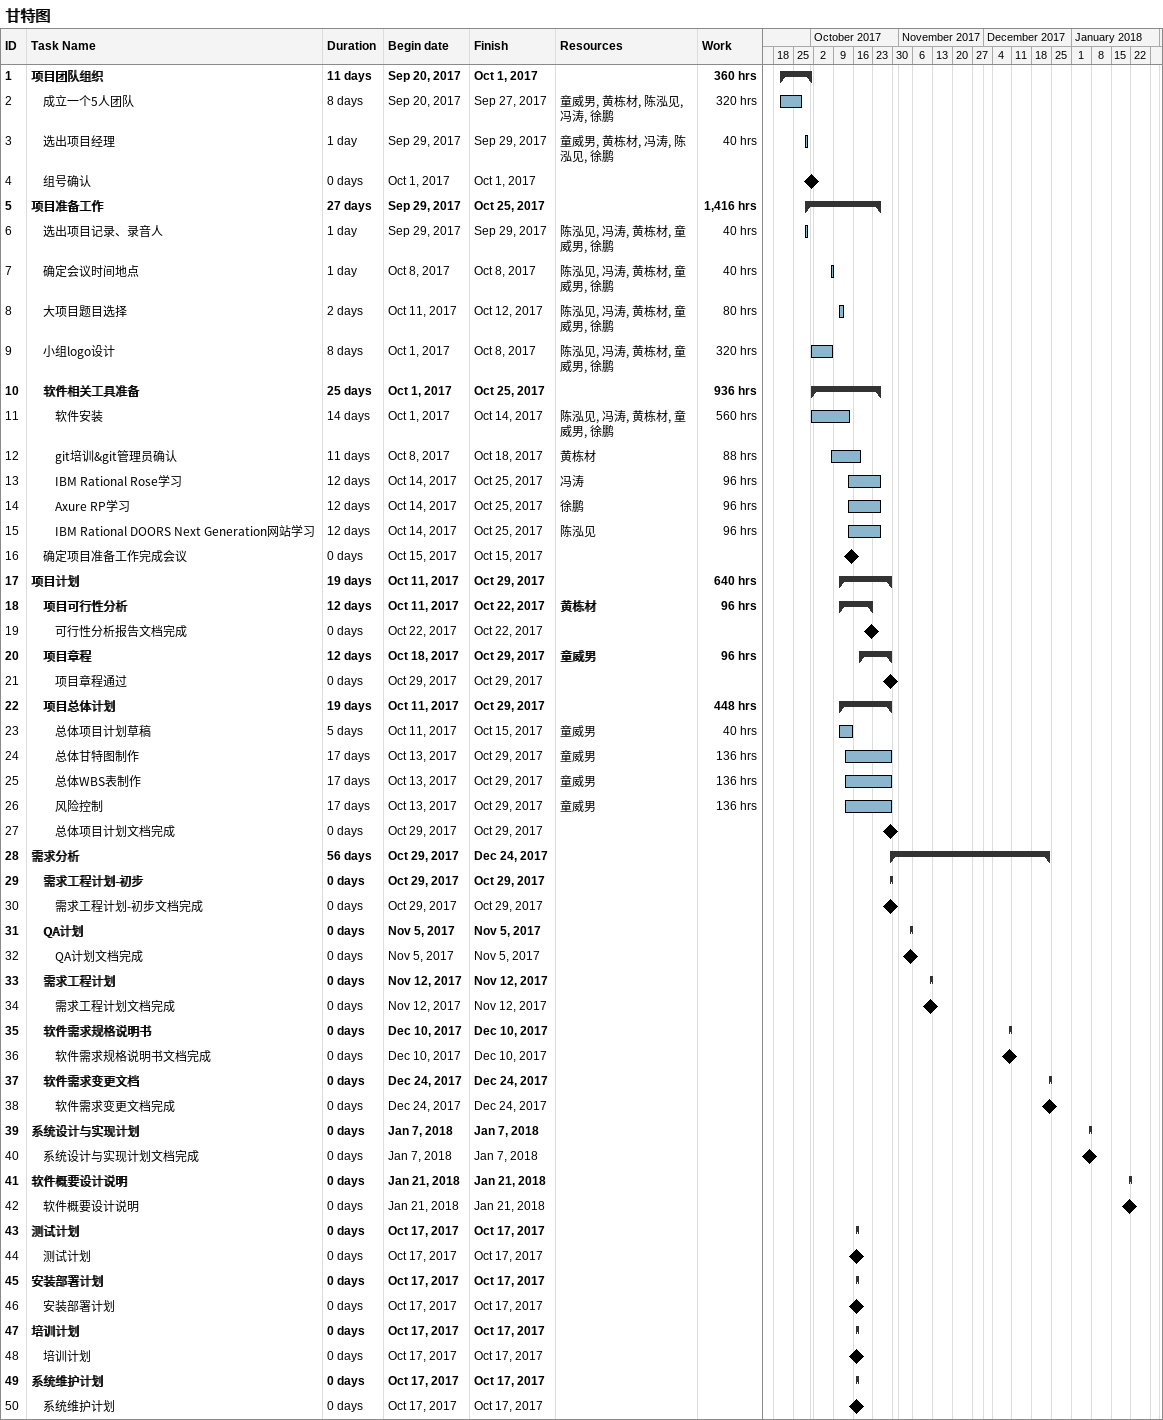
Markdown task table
甘特图

| ID | Level | Task | Duration | Start | Finish | Resources | Work (h) |
|---|---|---|---|---|---|---|---|
| 1 | 1 | **项目团队组织** | 11d | 2017-09-20 | 2017-10-01 |  | 360 |
| 2 | 2 | 成立一个5人团队 | 8d | 2017-09-20 | 2017-09-27 | 童威男, 黄栋材, 陈泓见, 冯涛, 徐鹏 | 320 |
| 3 | 2 | 选出项目经理 | 1d | 2017-09-29 | 2017-09-29 | 童威男, 黄栋材, 冯涛, 陈泓见, 徐鹏 | 40 |
| 4 | 2 | 组号确认 | 0d | 2017-10-01 | 2017-10-01 |  |  |
| 5 | 1 | **项目准备工作** | 27d | 2017-09-29 | 2017-10-25 |  | 1416 |
| 6 | 2 | 选出项目记录、录音人 | 1d | 2017-09-29 | 2017-09-29 | 陈泓见, 冯涛, 黄栋材, 童威男, 徐鹏 | 40 |
| 7 | 2 | 确定会议时间地点 | 1d | 2017-10-08 | 2017-10-08 | 陈泓见, 冯涛, 黄栋材, 童威男, 徐鹏 | 40 |
| 8 | 2 | 大项目题目选择 | 2d | 2017-10-11 | 2017-10-12 | 陈泓见, 冯涛, 黄栋材, 童威男, 徐鹏 | 80 |
| 9 | 2 | 小组logo设计 | 8d | 2017-10-01 | 2017-10-08 | 陈泓见, 冯涛, 黄栋材, 童威男, 徐鹏 | 320 |
| 10 | 2 | **软件相关工具准备** | 25d | 2017-10-01 | 2017-10-25 |  | 936 |
| 11 | 3 | 软件安装 | 14d | 2017-10-01 | 2017-10-14 | 陈泓见, 冯涛, 黄栋材, 童威男, 徐鹏 | 560 |
| 12 | 3 | git培训&git管理员确认 | 11d | 2017-10-08 | 2017-10-18 | 黄栋材 | 88 |
| 13 | 3 | IBM Rational Rose学习 | 12d | 2017-10-14 | 2017-10-25 | 冯涛 | 96 |
| 14 | 3 | Axure RP学习 | 12d | 2017-10-14 | 2017-10-25 | 徐鹏 | 96 |
| 15 | 3 | IBM Rational DOORS Next Generation网站学习 | 12d | 2017-10-14 | 2017-10-25 | 陈泓见 | 96 |
| 16 | 2 | 确定项目准备工作完成会议 | 0d | 2017-10-15 | 2017-10-15 |  |  |
| 17 | 1 | **项目计划** | 19d | 2017-10-11 | 2017-10-29 |  | 640 |
| 18 | 2 | **项目可行性分析** | 12d | 2017-10-11 | 2017-10-22 | 黄栋材 | 96 |
| 19 | 3 | 可行性分析报告文档完成 | 0d | 2017-10-22 | 2017-10-22 |  |  |
| 20 | 2 | **项目章程** | 12d | 2017-10-18 | 2017-10-29 | 童威男 | 96 |
| 21 | 3 | 项目章程通过 | 0d | 2017-10-29 | 2017-10-29 |  |  |
| 22 | 2 | **项目总体计划** | 19d | 2017-10-11 | 2017-10-29 |  | 448 |
| 23 | 3 | 总体项目计划草稿 | 5d | 2017-10-11 | 2017-10-15 | 童威男 | 40 |
| 24 | 3 | 总体甘特图制作 | 17d | 2017-10-13 | 2017-10-29 | 童威男 | 136 |
| 25 | 3 | 总体WBS表制作 | 17d | 2017-10-13 | 2017-10-29 | 童威男 | 136 |
| 26 | 3 | 风险控制 | 17d | 2017-10-13 | 2017-10-29 | 童威男 | 136 |
| 27 | 3 | 总体项目计划文档完成 | 0d | 2017-10-29 | 2017-10-29 |  |  |
| 28 | 1 | **需求分析** | 56d | 2017-10-29 | 2017-12-24 |  |  |
| 29 | 2 | **需求工程计划-初步** | 0d | 2017-10-29 | 2017-10-29 |  |  |
| 30 | 3 | 需求工程计划-初步文档完成 | 0d | 2017-10-29 | 2017-10-29 |  |  |
| 31 | 2 | **QA计划** | 0d | 2017-11-05 | 2017-11-05 |  |  |
| 32 | 3 | QA计划文档完成 | 0d | 2017-11-05 | 2017-11-05 |  |  |
| 33 | 2 | **需求工程计划** | 0d | 2017-11-12 | 2017-11-12 |  |  |
| 34 | 3 | 需求工程计划文档完成 | 0d | 2017-11-12 | 2017-11-12 |  |  |
| 35 | 2 | **软件需求规格说明书** | 0d | 2017-12-10 | 2017-12-10 |  |  |
| 36 | 3 | 软件需求规格说明书文档完成 | 0d | 2017-12-10 | 2017-12-10 |  |  |
| 37 | 2 | **软件需求变更文档** | 0d | 2017-12-24 | 2017-12-24 |  |  |
| 38 | 3 | 软件需求变更文档完成 | 0d | 2017-12-24 | 2017-12-24 |  |  |
| 39 | 1 | **系统设计与实现计划** | 0d | 2018-01-07 | 2018-01-07 |  |  |
| 40 | 2 | 系统设计与实现计划文档完成 | 0d | 2018-01-07 | 2018-01-07 |  |  |
| 41 | 1 | **软件概要设计说明** | 0d | 2018-01-21 | 2018-01-21 |  |  |
| 42 | 2 | 软件概要设计说明 | 0d | 2018-01-21 | 2018-01-21 |  |  |
| 43 | 1 | **测试计划** | 0d | 2017-10-17 | 2017-10-17 |  |  |
| 44 | 2 | 测试计划 | 0d | 2017-10-17 | 2017-10-17 |  |  |
| 45 | 1 | **安装部署计划** | 0d | 2017-10-17 | 2017-10-17 |  |  |
| 46 | 2 | 安装部署计划 | 0d | 2017-10-17 | 2017-10-17 |  |  |
| 47 | 1 | **培训计划** | 0d | 2017-10-17 | 2017-10-17 |  |  |
| 48 | 2 | 培训计划 | 0d | 2017-10-17 | 2017-10-17 |  |  |
| 49 | 1 | **系统维护计划** | 0d | 2017-10-17 | 2017-10-17 |  |  |
| 50 | 2 | 系统维护计划 | 0d | 2017-10-17 | 2017-10-17 |  |  |
